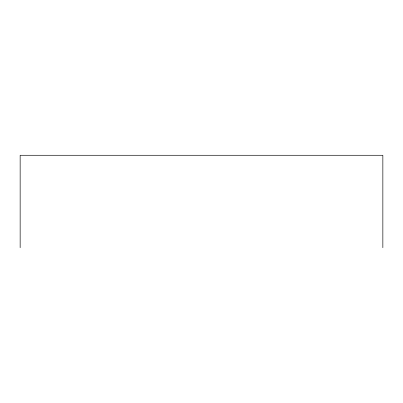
<?xml version="1.0" encoding="UTF-8"?>
<svg xmlns="http://www.w3.org/2000/svg" width="403" height="403" viewBox="0 0 403 403"><rect width="100%" height="100%" fill="white"/><g stroke="black" fill="none" stroke-linecap="round" stroke-linejoin="round"><path stroke-width="0.6" d="M382.85 247.719L382.85 155.281L20.15 155.281L20.15 247.719"/></g></svg>
